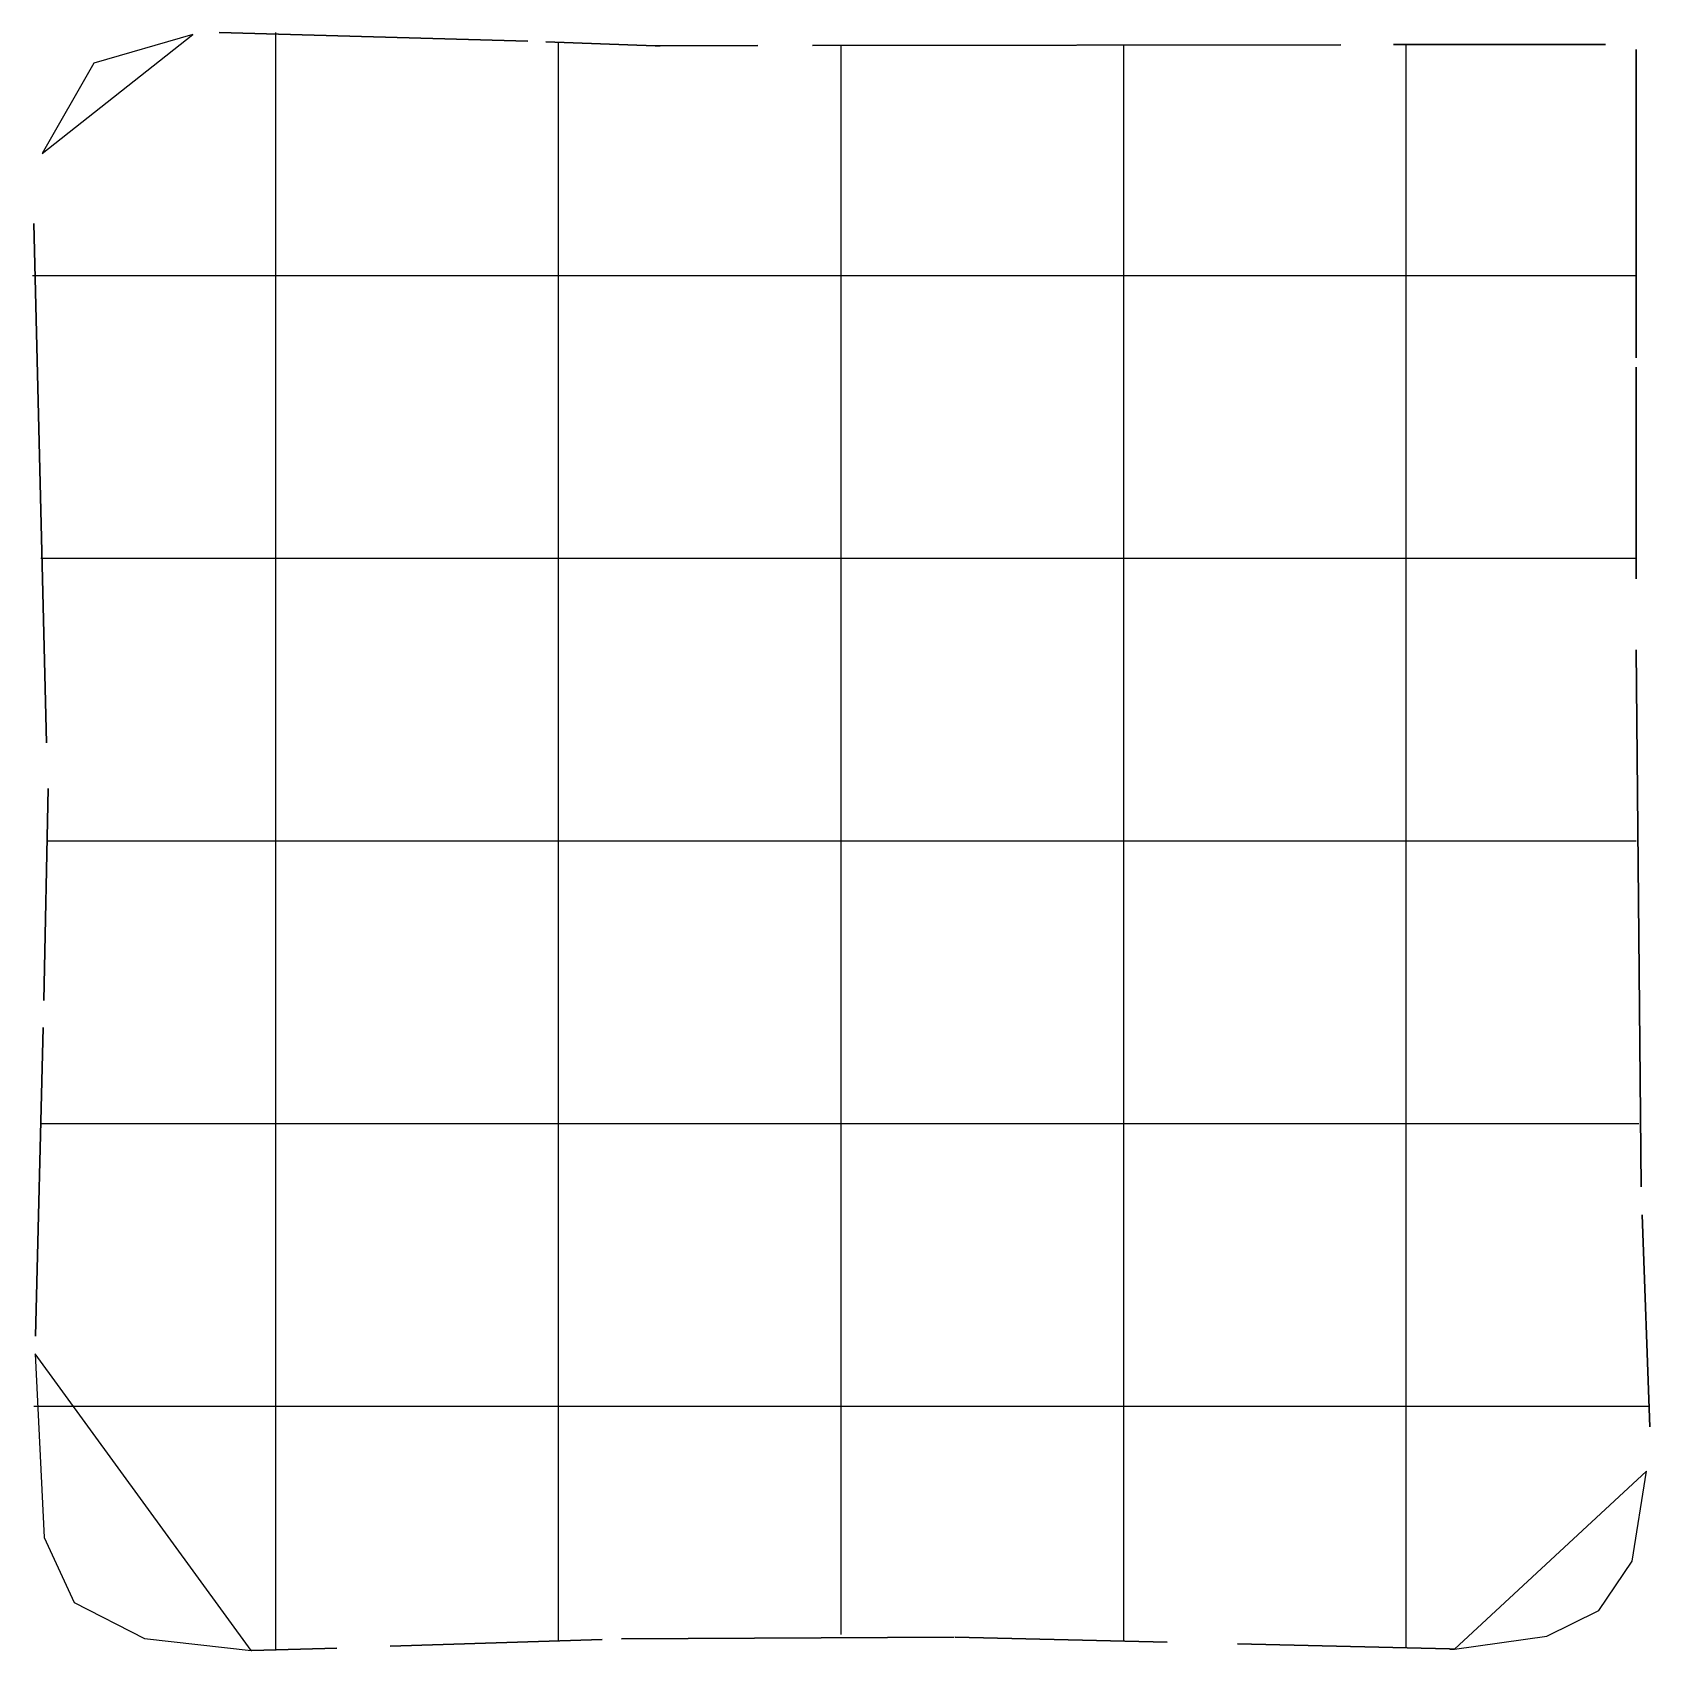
# Model space of a CAD drawing. Header units: metres. Extents: x 0.4 to 14.7, y 0.4 to 14.7.
import ezdxf

# ---------------------------------------------------------------- set-up
doc = ezdxf.new("R2010")
doc.units = ezdxf.units.M

msp = doc.modelspace()

# ---------------------------------------------------------------- linework, layer by layer
for p, q in [((2.593, 14.67), (2.593, 14.742)), ((2.593, 13.366), (2.593, 14.67)), ((5.093, 14.588), (5.093, 14.655)), ((7.593, 13.892), (7.593, 14.628)), ((10.093, 14.565), (10.093, 14.631)), ((12.593, 14.569), (12.593, 14.635)), ((5.093, 13.432), (5.093, 14.588)), ((10.093, 13.429), (10.093, 14.565)), ((12.593, 13.373), (12.593, 14.569)), ((7.593, 13.718), (7.593, 13.892)), ((7.593, 13.485), (7.593, 13.718)), ((7.593, 13.205), (7.593, 13.485)), ((2.593, 13.088), (2.593, 13.366)), ((5.093, 13.152), (5.093, 13.432)), ((10.093, 13.149), (10.093, 13.429)), ((12.593, 13.093), (12.593, 13.373)), ((7.593, 13.12), (7.593, 13.205)), ((2.593, 13.051), (2.593, 13.088)), ((2.593, 12.978), (2.593, 13.051)), ((5.093, 13.125), (5.093, 13.152)), ((5.093, 13.052), (5.093, 13.125)), ((5.093, 11.63), (5.093, 13.052)), ((7.593, 13.118), (7.593, 13.12)), ((7.593, 13.115), (7.593, 13.118)), ((7.593, 13.112), (7.593, 13.115)), ((7.593, 13.109), (7.593, 13.112)), ((7.593, 13.106), (7.593, 13.109)), ((7.593, 13.103), (7.593, 13.106)), ((7.593, 13.102), (7.593, 13.103)), ((7.593, 13.099), (7.593, 13.102)), ((7.593, 13.091), (7.593, 13.099)), ((7.593, 13.084), (7.593, 13.091)), ((7.593, 11.766), (7.593, 13.084)), ((10.093, 13.124), (10.093, 13.149)), ((10.093, 13.052), (10.093, 13.124)), ((10.093, 11.629), (10.093, 13.052)), ((12.593, 13.068), (12.593, 13.093)), ((12.593, 12.995), (12.593, 13.068)), ((2.593, 11.555), (2.593, 12.978)), ((12.593, 11.572), (12.593, 12.995)), ((0.438, 12.592), (0.511, 12.592)), ((0.438, 12.592), (0.511, 12.592)), ((0.511, 12.592), (1.705, 12.592)), ((1.705, 12.592), (1.983, 12.592)), ((1.983, 12.592), (2.079, 12.592)), ((2.079, 12.592), (2.08, 12.592)), ((2.08, 12.592), (2.081, 12.592)), ((2.081, 12.592), (2.084, 12.592)), ((2.084, 12.592), (2.086, 12.592)), ((2.086, 12.592), (2.087, 12.592)), ((2.087, 12.592), (2.088, 12.592)), ((2.088, 12.592), (2.092, 12.592)), ((2.092, 12.592), (2.093, 12.592)), ((2.093, 12.592), (2.095, 12.592)), ((2.095, 12.592), (3.437, 12.592)), ((3.437, 12.592), (3.551, 12.592)), ((3.551, 12.592), (3.827, 12.592)), ((3.827, 12.592), (5.208, 12.592)), ((5.208, 12.592), (5.277, 12.592)), ((5.277, 12.592), (5.35, 12.592)), ((5.35, 12.592), (5.635, 12.592)), ((5.635, 12.592), (5.683, 12.592)), ((5.683, 12.592), (5.692, 12.592)), ((5.692, 12.592), (7.064, 12.592)), ((7.064, 12.592), (7.114, 12.592)), ((7.114, 12.592), (7.398, 12.592)), ((7.398, 12.592), (7.471, 12.592)), ((7.471, 12.592), (7.539, 12.592)), ((7.539, 12.592), (8.919, 12.592)), ((8.919, 12.592), (9.196, 12.592)), ((9.196, 12.592), (9.309, 12.592)), ((9.309, 12.592), (9.31, 12.592)), ((9.31, 12.592), (9.317, 12.592)), ((9.317, 12.592), (10.635, 12.592)), ((10.635, 12.592), (10.636, 12.592)), ((10.636, 12.592), (10.641, 12.592)), ((10.641, 12.592), (10.646, 12.592)), ((10.646, 12.592), (10.651, 12.592)), ((10.651, 12.592), (10.654, 12.592)), ((10.654, 12.592), (10.655, 12.592)), ((10.655, 12.592), (10.658, 12.592)), ((10.658, 12.592), (10.663, 12.592)), ((10.663, 12.592), (10.666, 12.592)), ((10.666, 12.592), (10.667, 12.592)), ((10.667, 12.592), (10.775, 12.592)), ((10.775, 12.592), (11.051, 12.592)), ((11.051, 12.592), (12.432, 12.592)), ((12.432, 12.592), (12.493, 12.592)), ((12.493, 12.592), (12.566, 12.592)), ((12.566, 12.592), (12.85, 12.592)), ((12.85, 12.592), (12.878, 12.592)), ((12.878, 12.592), (14.28, 12.592)), ((14.28, 12.592), (14.561, 12.592)), ((14.561, 12.592), (14.626, 12.592)), ((7.593, 11.764), (7.593, 11.766)), ((7.593, 11.649), (7.593, 11.764)), ((5.093, 11.594), (5.093, 11.63)), ((5.093, 11.318), (5.093, 11.594)), ((7.593, 11.372), (7.593, 11.649)), ((10.093, 11.593), (10.093, 11.629)), ((10.093, 11.317), (10.093, 11.593)), ((2.593, 11.522), (2.593, 11.555)), ((2.593, 11.245), (2.593, 11.522)), ((12.593, 11.538), (12.593, 11.572)), ((12.593, 11.262), (12.593, 11.538)), ((5.093, 9.937), (5.093, 11.318)), ((7.593, 9.992), (7.593, 11.372)), ((10.093, 9.936), (10.093, 11.317)), ((2.593, 9.865), (2.593, 11.245)), ((12.593, 9.881), (12.593, 11.262)), ((0.514, 10.092), (0.582, 10.092)), ((0.514, 10.092), (0.582, 10.092)), ((0.582, 10.092), (1.712, 10.092)), ((1.712, 10.092), (1.991, 10.092)), ((1.991, 10.092), (2.079, 10.092)), ((2.079, 10.092), (2.084, 10.092)), ((2.084, 10.092), (2.086, 10.092)), ((2.086, 10.092), (2.087, 10.092)), ((2.087, 10.092), (2.088, 10.092)), ((2.088, 10.092), (2.092, 10.092)), ((2.092, 10.092), (2.093, 10.092)), ((2.093, 10.092), (2.095, 10.092)), ((2.095, 10.092), (3.437, 10.092)), ((3.437, 10.092), (3.551, 10.092)), ((3.551, 10.092), (3.827, 10.092)), ((3.827, 10.092), (5.208, 10.092)), ((5.208, 10.092), (5.277, 10.092)), ((5.277, 10.092), (5.35, 10.092)), ((5.35, 10.092), (5.635, 10.092)), ((5.635, 10.092), (5.683, 10.092)), ((5.683, 10.092), (5.689, 10.092)), ((5.689, 10.092), (7.064, 10.092)), ((7.064, 10.092), (7.114, 10.092)), ((7.114, 10.092), (7.398, 10.092)), ((7.398, 10.092), (7.471, 10.092)), ((7.471, 10.092), (7.539, 10.092)), ((7.539, 10.092), (8.919, 10.092)), ((8.919, 10.092), (9.196, 10.092)), ((9.196, 10.092), (9.309, 10.092)), ((9.309, 10.092), (9.31, 10.092)), ((9.31, 10.092), (9.317, 10.092)), ((9.317, 10.092), (10.635, 10.092)), ((10.635, 10.092), (10.636, 10.092)), ((10.636, 10.092), (10.64, 10.092)), ((10.64, 10.092), (10.645, 10.092)), ((10.645, 10.092), (10.646, 10.092)), ((10.646, 10.092), (10.651, 10.092)), ((10.651, 10.092), (10.654, 10.092)), ((10.654, 10.092), (10.655, 10.092)), ((10.655, 10.092), (10.658, 10.092)), ((10.658, 10.092), (10.663, 10.092)), ((10.663, 10.092), (10.666, 10.092)), ((10.666, 10.092), (10.667, 10.092)), ((10.667, 10.092), (10.775, 10.092)), ((10.775, 10.092), (11.051, 10.092)), ((11.051, 10.092), (12.432, 10.092)), ((12.432, 10.092), (12.493, 10.092)), ((12.493, 10.092), (12.566, 10.092)), ((12.566, 10.092), (12.85, 10.092)), ((12.85, 10.092), (12.878, 10.092)), ((12.878, 10.092), (14.28, 10.092)), ((14.28, 10.092), (14.39, 10.092)), ((14.39, 10.092), (14.433, 10.092)), ((14.433, 10.092), (14.626, 10.092)), ((5.093, 9.867), (5.093, 9.937)), ((7.593, 9.923), (7.593, 9.992)), ((7.593, 9.85), (7.593, 9.923)), ((10.093, 9.866), (10.093, 9.936)), ((12.593, 9.809), (12.593, 9.881)), ((2.593, 9.792), (2.593, 9.865)), ((2.593, 9.719), (2.593, 9.792)), ((5.093, 9.794), (5.093, 9.867)), ((5.093, 9.509), (5.093, 9.794)), ((7.593, 9.565), (7.593, 9.85)), ((10.093, 9.793), (10.093, 9.866)), ((10.093, 9.508), (10.093, 9.793)), ((12.593, 9.736), (12.593, 9.809)), ((12.593, 9.682), (12.593, 9.736)), ((2.593, 9.666), (2.593, 9.719)), ((2.593, 9.39), (2.593, 9.666)), ((12.593, 9.406), (12.593, 9.682)), ((5.093, 9.462), (5.093, 9.509)), ((5.093, 8.082), (5.093, 9.462)), ((7.593, 9.517), (7.593, 9.565)), ((7.593, 8.136), (7.593, 9.517)), ((10.093, 9.462), (10.093, 9.508)), ((10.093, 8.081), (10.093, 9.462)), ((2.593, 8.009), (2.593, 9.39)), ((12.593, 8.025), (12.593, 9.406)), ((5.093, 8.031), (5.093, 8.082)), ((5.093, 7.859), (5.093, 8.031)), ((7.593, 8.087), (7.593, 8.136)), ((7.593, 7.859), (7.593, 8.087)), ((10.093, 8.03), (10.093, 8.081)), ((10.093, 7.859), (10.093, 8.03)), ((12.593, 7.973), (12.593, 8.025)), ((2.593, 7.956), (2.593, 8.009)), ((2.593, 7.859), (2.593, 7.956)), ((12.593, 7.859), (12.593, 7.973)), ((2.593, 7.671), (2.593, 7.859)), ((5.093, 7.746), (5.093, 7.859)), ((5.093, 7.673), (5.093, 7.746)), ((7.593, 7.802), (7.593, 7.859)), ((7.593, 7.729), (7.593, 7.802)), ((7.593, 7.661), (7.593, 7.729)), ((10.093, 7.745), (10.093, 7.859)), ((10.093, 7.672), (10.093, 7.745)), ((12.593, 7.688), (12.593, 7.859)), ((0.576, 7.592), (1.343, 7.592)), ((0.576, 7.592), (1.343, 7.592)), ((1.343, 7.592), (1.47, 7.592)), ((1.47, 7.592), (1.716, 7.592)), ((1.716, 7.592), (1.997, 7.592)), ((1.997, 7.592), (2.079, 7.592)), ((2.079, 7.592), (2.084, 7.592)), ((2.084, 7.592), (2.086, 7.592)), ((2.086, 7.592), (2.087, 7.592)), ((2.087, 7.592), (2.088, 7.592)), ((2.088, 7.592), (2.092, 7.592)), ((2.092, 7.592), (2.093, 7.592)), ((2.093, 7.592), (2.095, 7.592)), ((2.095, 7.592), (3.437, 7.592)), ((2.593, 7.598), (2.593, 7.671)), ((2.593, 7.534), (2.593, 7.598)), ((3.437, 7.592), (3.551, 7.592)), ((3.551, 7.592), (3.827, 7.592)), ((3.827, 7.592), (5.208, 7.592)), ((5.093, 7.607), (5.093, 7.673)), ((5.093, 6.226), (5.093, 7.607)), ((5.208, 7.592), (5.277, 7.592)), ((5.277, 7.592), (5.35, 7.592)), ((5.35, 7.592), (5.635, 7.592)), ((5.635, 7.592), (5.683, 7.592)), ((5.683, 7.592), (5.705, 7.592)), ((5.705, 7.592), (7.064, 7.592)), ((7.064, 7.592), (7.114, 7.592)), ((7.114, 7.592), (7.398, 7.592)), ((7.398, 7.592), (7.471, 7.592)), ((7.471, 7.592), (7.539, 7.592)), ((7.539, 7.592), (8.919, 7.592)), ((7.593, 6.28), (7.593, 7.661)), ((8.919, 7.592), (9.196, 7.592)), ((9.196, 7.592), (9.309, 7.592)), ((9.309, 7.592), (9.31, 7.592)), ((9.31, 7.592), (9.317, 7.592)), ((9.317, 7.592), (10.635, 7.592)), ((10.093, 7.606), (10.093, 7.672)), ((10.093, 6.225), (10.093, 7.606)), ((10.635, 7.592), (10.636, 7.592)), ((10.636, 7.592), (10.64, 7.592)), ((10.64, 7.592), (10.645, 7.592)), ((10.645, 7.592), (10.646, 7.592)), ((10.646, 7.592), (10.651, 7.592)), ((10.651, 7.592), (10.654, 7.592)), ((10.654, 7.592), (10.655, 7.592)), ((10.655, 7.592), (10.658, 7.592)), ((10.658, 7.592), (10.663, 7.592)), ((10.663, 7.592), (10.666, 7.592)), ((10.666, 7.592), (10.667, 7.592)), ((10.667, 7.592), (10.775, 7.592)), ((10.775, 7.592), (11.051, 7.592)), ((11.051, 7.592), (12.432, 7.592)), ((12.432, 7.592), (12.493, 7.592)), ((12.493, 7.592), (12.566, 7.592)), ((12.566, 7.592), (12.85, 7.592)), ((12.593, 7.615), (12.593, 7.688)), ((12.593, 7.551), (12.593, 7.615)), ((12.85, 7.592), (12.878, 7.592)), ((12.878, 7.592), (14.28, 7.592)), ((14.28, 7.592), (14.561, 7.592)), ((14.561, 7.592), (14.626, 7.592)), ((2.593, 6.153), (2.593, 7.534)), ((12.593, 6.17), (12.593, 7.551)), ((5.093, 5.95), (5.093, 6.226)), ((7.593, 6.004), (7.593, 6.28)), ((10.093, 5.949), (10.093, 6.225)), ((12.593, 5.894), (12.593, 6.17)), ((2.593, 5.877), (2.593, 6.153)), ((2.593, 5.767), (2.593, 5.877)), ((5.093, 5.838), (5.093, 5.95)), ((7.593, 5.89), (7.593, 6.004)), ((7.593, 5.888), (7.593, 5.89)), ((7.593, 5.884), (7.593, 5.888)), ((7.593, 4.566), (7.593, 5.884)), ((10.093, 5.837), (10.093, 5.949)), ((12.593, 5.783), (12.593, 5.894)), ((2.593, 5.764), (2.593, 5.767)), ((2.593, 5.758), (2.593, 5.764)), ((2.593, 5.753), (2.593, 5.758)), ((2.593, 5.746), (2.593, 5.753)), ((2.593, 4.428), (2.593, 5.746)), ((5.093, 5.837), (5.093, 5.838)), ((5.093, 5.832), (5.093, 5.837)), ((5.093, 5.825), (5.093, 5.832)), ((5.093, 4.507), (5.093, 5.825)), ((10.093, 5.829), (10.093, 5.837)), ((10.093, 5.824), (10.093, 5.829)), ((10.093, 4.506), (10.093, 5.824)), ((12.593, 5.777), (12.593, 5.783)), ((12.593, 5.769), (12.593, 5.777)), ((12.593, 5.764), (12.593, 5.769)), ((12.593, 4.446), (12.593, 5.764)), ((0.513, 5.092), (1.191, 5.092)), ((0.513, 5.092), (1.191, 5.092)), ((1.191, 5.092), (1.517, 5.092)), ((1.517, 5.092), (1.735, 5.092)), ((1.735, 5.092), (2.015, 5.092)), ((2.015, 5.092), (2.102, 5.092)), ((2.102, 5.092), (2.104, 5.092)), ((2.104, 5.092), (3.46, 5.092)), ((3.46, 5.092), (3.574, 5.092)), ((3.574, 5.092), (3.85, 5.092)), ((3.85, 5.092), (5.231, 5.092)), ((5.231, 5.092), (5.301, 5.092)), ((5.301, 5.092), (5.374, 5.092)), ((5.374, 5.092), (5.659, 5.092)), ((5.659, 5.092), (5.706, 5.092)), ((5.706, 5.092), (7.087, 5.092)), ((7.087, 5.092), (7.137, 5.092)), ((7.137, 5.092), (7.422, 5.092)), ((7.422, 5.092), (7.495, 5.092)), ((7.495, 5.092), (7.562, 5.092)), ((7.562, 5.092), (8.942, 5.092)), ((8.942, 5.092), (9.219, 5.092)), ((9.219, 5.092), (9.331, 5.092)), ((9.331, 5.092), (9.337, 5.092)), ((9.337, 5.092), (9.342, 5.092)), ((9.342, 5.092), (10.66, 5.092)), ((10.66, 5.092), (10.661, 5.092)), ((10.661, 5.092), (10.663, 5.092)), ((10.663, 5.092), (10.67, 5.092)), ((10.67, 5.092), (10.671, 5.092)), ((10.671, 5.092), (10.676, 5.092)), ((10.676, 5.092), (10.679, 5.092)), ((10.679, 5.092), (10.68, 5.092)), ((10.68, 5.092), (10.683, 5.092)), ((10.683, 5.092), (10.688, 5.092)), ((10.688, 5.092), (10.69, 5.092)), ((10.69, 5.092), (10.798, 5.092)), ((10.798, 5.092), (11.074, 5.092)), ((11.074, 5.092), (12.455, 5.092)), ((12.455, 5.092), (12.517, 5.092)), ((12.517, 5.092), (12.59, 5.092)), ((12.59, 5.092), (12.874, 5.092)), ((12.874, 5.092), (12.904, 5.092)), ((12.904, 5.092), (14.304, 5.092)), ((14.304, 5.092), (14.584, 5.092)), ((14.584, 5.092), (14.651, 5.092)), ((5.093, 4.506), (5.093, 4.507)), ((5.093, 4.501), (5.093, 4.506)), ((5.093, 4.496), (5.093, 4.501)), ((5.093, 4.494), (5.093, 4.496)), ((5.093, 4.488), (5.093, 4.494)), ((5.093, 4.484), (5.093, 4.488)), ((5.093, 4.479), (5.093, 4.484)), ((5.093, 4.37), (5.093, 4.479)), ((7.593, 4.565), (7.593, 4.566)), ((7.593, 4.563), (7.593, 4.565)), ((7.593, 4.556), (7.593, 4.563)), ((7.593, 4.552), (7.593, 4.556)), ((7.593, 4.546), (7.593, 4.552)), ((7.593, 4.543), (7.593, 4.546)), ((7.593, 4.538), (7.593, 4.543)), ((7.593, 4.533), (7.593, 4.538)), ((7.593, 4.425), (7.593, 4.533)), ((10.093, 4.505), (10.093, 4.506)), ((10.093, 4.503), (10.093, 4.505)), ((10.093, 4.496), (10.093, 4.503)), ((10.093, 4.495), (10.093, 4.496)), ((10.093, 4.49), (10.093, 4.495)), ((10.093, 4.487), (10.093, 4.49)), ((10.093, 4.486), (10.093, 4.487)), ((10.093, 4.478), (10.093, 4.486)), ((10.093, 4.369), (10.093, 4.478)), ((12.593, 4.445), (12.593, 4.446)), ((12.593, 4.443), (12.593, 4.445)), ((12.593, 4.436), (12.593, 4.443)), ((2.593, 4.427), (2.593, 4.428)), ((2.593, 4.422), (2.593, 4.427)), ((2.593, 4.417), (2.593, 4.422)), ((2.593, 4.415), (2.593, 4.417)), ((2.593, 4.408), (2.593, 4.415)), ((2.593, 4.298), (2.593, 4.408)), ((2.593, 4.022), (2.593, 4.298)), ((5.093, 4.094), (5.093, 4.37)), ((7.593, 4.149), (7.593, 4.425)), ((10.093, 4.093), (10.093, 4.369)), ((12.593, 4.435), (12.593, 4.436)), ((12.593, 4.43), (12.593, 4.435)), ((12.593, 4.427), (12.593, 4.43)), ((12.593, 4.426), (12.593, 4.427)), ((12.593, 4.424), (12.593, 4.426)), ((12.593, 4.314), (12.593, 4.424)), ((12.593, 4.038), (12.593, 4.314)), ((2.593, 2.641), (2.593, 4.022)), ((5.093, 2.713), (5.093, 4.094)), ((7.593, 2.768), (7.593, 4.149)), ((10.093, 2.712), (10.093, 4.093)), ((12.593, 2.657), (12.593, 4.038)), ((7.593, 2.707), (7.593, 2.768)), ((0.45, 2.592), (0.48, 2.592)), ((0.45, 2.592), (0.48, 2.592)), ((0.48, 2.592), (0.864, 2.592)), ((0.864, 2.592), (1.61, 2.592)), ((1.61, 2.592), (1.811, 2.592)), ((1.811, 2.592), (2.09, 2.592)), ((2.09, 2.592), (2.126, 2.592)), ((2.126, 2.592), (2.199, 2.592)), ((2.199, 2.592), (3.622, 2.592)), ((2.593, 2.576), (2.593, 2.641)), ((2.593, 2.503), (2.593, 2.576)), ((3.622, 2.592), (3.655, 2.592)), ((3.655, 2.592), (3.931, 2.592)), ((3.931, 2.592), (5.312, 2.592)), ((5.093, 2.651), (5.093, 2.713)), ((5.093, 2.578), (5.093, 2.651)), ((5.093, 2.294), (5.093, 2.578)), ((5.312, 2.592), (5.385, 2.592)), ((5.385, 2.592), (5.458, 2.592)), ((5.458, 2.592), (5.511, 2.592)), ((5.511, 2.592), (5.787, 2.592)), ((5.787, 2.592), (7.168, 2.592)), ((7.168, 2.592), (7.221, 2.592)), ((7.221, 2.592), (7.505, 2.592)), ((7.505, 2.592), (7.578, 2.592)), ((7.578, 2.592), (7.643, 2.592)), ((7.593, 2.634), (7.593, 2.707)), ((7.593, 2.35), (7.593, 2.634)), ((7.643, 2.592), (9.023, 2.592)), ((9.023, 2.592), (9.3, 2.592)), ((9.3, 2.592), (9.41, 2.592)), ((9.41, 2.592), (9.417, 2.592)), ((9.417, 2.592), (9.425, 2.592)), ((9.425, 2.592), (9.43, 2.592)), ((9.43, 2.592), (10.748, 2.592)), ((10.093, 2.65), (10.093, 2.712)), ((10.093, 2.577), (10.093, 2.65)), ((10.093, 2.293), (10.093, 2.577)), ((10.748, 2.592), (10.749, 2.592)), ((10.749, 2.592), (10.751, 2.592)), ((10.751, 2.592), (10.758, 2.592)), ((10.758, 2.592), (10.759, 2.592)), ((10.759, 2.592), (10.764, 2.592)), ((10.764, 2.592), (10.767, 2.592)), ((10.767, 2.592), (10.768, 2.592)), ((10.768, 2.592), (10.769, 2.592)), ((10.769, 2.592), (10.879, 2.592)), ((10.879, 2.592), (11.155, 2.592)), ((11.155, 2.592), (12.536, 2.592)), ((12.536, 2.592), (12.6, 2.592)), ((12.593, 2.593), (12.593, 2.657)), ((12.593, 2.52), (12.593, 2.593)), ((12.6, 2.592), (12.673, 2.592)), ((12.673, 2.592), (12.958, 2.592)), ((12.958, 2.592), (12.997, 2.592)), ((12.997, 2.592), (14.389, 2.592)), ((14.389, 2.592), (14.667, 2.592)), ((14.667, 2.592), (14.739, 2.592)), ((2.593, 2.219), (2.593, 2.503)), ((12.593, 2.236), (12.593, 2.52)), ((5.093, 2.262), (5.093, 2.294)), ((7.593, 2.323), (7.593, 2.35)), ((7.593, 0.92), (7.593, 2.323)), ((10.093, 2.261), (10.093, 2.293)), ((2.593, 2.179), (2.593, 2.219)), ((2.593, 0.788), (2.593, 2.179)), ((5.093, 0.863), (5.093, 2.262)), ((10.093, 0.862), (10.093, 2.261)), ((12.593, 2.198), (12.593, 2.236)), ((12.593, 0.805), (12.593, 2.198)), ((5.093, 0.759), (5.093, 0.863)), ((7.593, 0.64), (7.593, 0.92)), ((10.093, 0.583), (10.093, 0.862)), ((2.593, 0.51), (2.593, 0.788)), ((5.093, 0.683), (5.093, 0.759)), ((12.593, 0.526), (12.593, 0.805)), ((5.093, 0.516), (5.093, 0.683)), ((5.093, 0.516), (5.093, 0.683)), ((7.593, 0.639), (7.593, 0.64)), ((7.593, 0.574), (7.593, 0.639)), ((7.593, 0.574), (7.593, 0.639)), ((10.093, 0.515), (10.093, 0.583)), ((10.093, 0.515), (10.093, 0.583)), ((2.593, 0.437), (2.593, 0.51)), ((2.593, 0.437), (2.593, 0.51)), ((12.593, 0.455), (12.593, 0.526)), ((12.593, 0.455), (12.593, 0.526))]:
    msp.add_line(p, q)
for points in [[(4.822, 14.664), (2.092, 14.743)], [(1.859, 14.725), (0.982, 14.472), (0.525, 13.672)], [(5.949, 14.625), (4.982, 14.659)], [(5.993, 14.625), (5.949, 14.625)], [(6.856, 14.626), (5.993, 14.625)], [(12.015, 14.634), (7.34, 14.627)], [(7.343, 14.627), (7.343, 14.627)], [(14.356, 14.637), (12.481, 14.635)], [(14.626, 11.864), (14.626, 14.592)], [(0.45, 13.052), (0.564, 8.459)], [(14.626, 9.909), (14.626, 11.783)], [(14.671, 4.534), (14.626, 9.283)], [(0.577, 8.055), (0.541, 6.181)], [(0.535, 5.941), (0.466, 3.212)], [(14.746, 2.411), (14.68, 4.284)], [(0.466, 3.215), (0.466, 3.215)], [(0.462, 3.056), (0.542, 1.431), (0.807, 0.857), (1.431, 0.537), (2.374, 0.431)], [(13.018, 0.445), (13.836, 0.559), (14.297, 0.786), (14.591, 1.221), (14.719, 2.019)], [(2.374, 0.431), (2.379, 0.431)], [(2.379, 0.431), (3.133, 0.454)], [(2.379, 0.431), (3.133, 0.454)], [(3.604, 0.469), (5.478, 0.528)], [(5.649, 0.534), (8.594, 0.551)], [(8.602, 0.55), (10.477, 0.505)], [(11.101, 0.49), (12.974, 0.446)], [(12.974, 0.446), (12.976, 0.446)], [(12.978, 0.445), (13.008, 0.445)], [(13.008, 0.445), (13.018, 0.445)]]:
    msp.add_lwpolyline(points, close=True)

doc.saveas('drawing.dxf')
